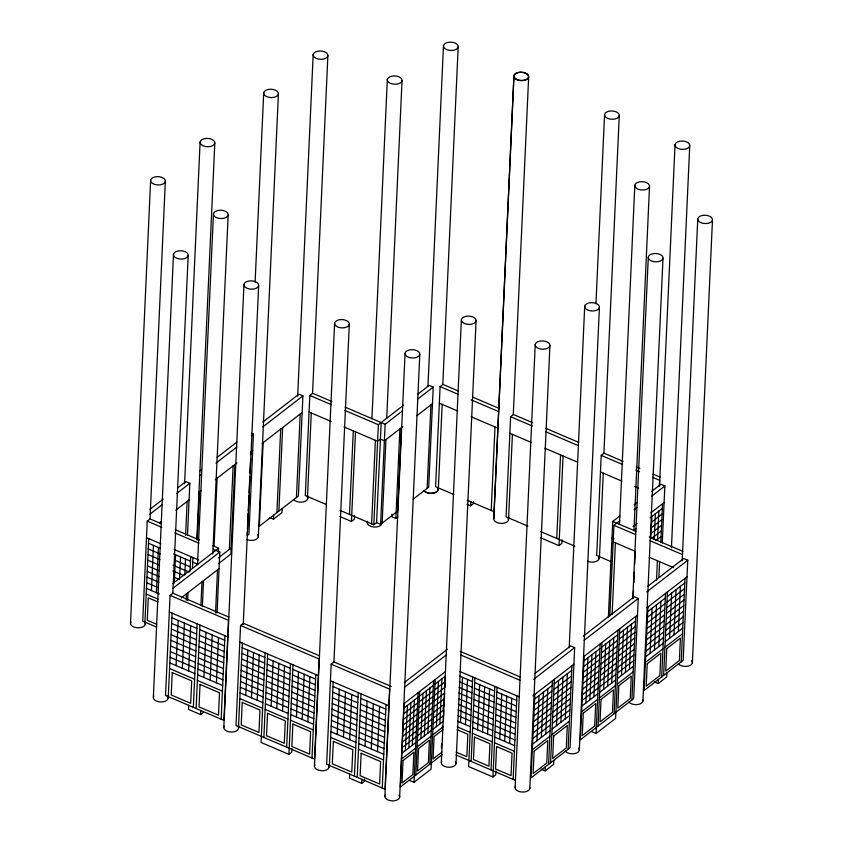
<?xml version="1.0" encoding="UTF-8"?>
<svg xmlns="http://www.w3.org/2000/svg" width="843" height="843" viewBox="0 0 843 843"><rect width="100%" height="100%" fill="white"/><g stroke="black" fill="none" stroke-linecap="round" stroke-linejoin="round"><path stroke-width="1.26" d="M130.528 623.051L150.634 180.202M160.897 523.566L150.075 518.951L147.24 521.132L142.72 621.207L156.64 627.139M144.933 622.145L148.705 538.645M145.228 624.241L145.344 621.618M150.001 519.119L165.344 181.393A7.387 4.162 2.6 0 0 154.88 176.925A7.387 4.162 2.6 0 0 153.742 184.08A7.387 4.162 2.6 0 0 165.344 181.393M151.434 590.553L153.468 545.358M156.408 592.671L158.442 547.486M153.352 697.214L173.479 254.323M170.075 595.369L165.534 695.443L223.922 720.396L228.506 620.332L170.075 595.369L172.899 593.187L228.948 617.129M168.052 698.404L168.168 695.77M172.836 593.272L188.189 255.513A7.387 4.162 2.6 0 0 177.725 251.045A7.387 4.162 2.6 0 0 176.587 258.2A7.387 4.162 2.6 0 0 188.189 255.513M168.305 696.634L172.098 613.146M174.301 583.04L175.576 554.799M179.58 578.382L180.55 556.928M176.092 665.591L178.147 620.406M184.596 483.608L200.107 141.961M185.597 535.358L187.125 501.427M184.817 574.863L185.523 559.046M187.483 535.147L189.823 483.334L185.797 481.616L177.588 487.96M182.351 668.267L184.406 623.082M186.177 600.332L186.472 593.809M187.662 600.437L188.021 592.608M190.044 571.333L190.708 556.57M192.457 567.76L192.921 557.518M188.611 670.933L190.666 625.759M188.684 705.338L188.505 709.406L200.581 714.558L203.416 712.377M196.851 538.666L214.807 143.152A7.387 4.162 2.6 0 0 204.343 138.684A7.387 4.162 2.6 0 0 203.216 145.839A7.387 4.162 2.6 0 0 214.807 143.152M197.167 540.268L199.338 491.996M197.525 564.631L213.458 213.785M193.342 707.33L197.125 623.831M196.113 708.51L199.907 625.021M200.919 605.295L201.983 581.818M202.352 606.707L203.532 580.616M200.581 714.558L200.771 710.501M203.901 677.466L205.955 632.292M212.763 553.999L228.158 214.976A7.387 4.162 2.6 0 0 217.694 210.508A7.387 4.162 2.6 0 0 216.567 217.652A7.387 4.162 2.6 0 0 228.158 214.976M214.059 546.095L217.125 478.244M210.16 680.143L212.215 634.958M215.555 612.872L217.505 569.815M218.432 552.028L218.611 548.203L212.594 545.642M217.051 612.977L219.812 552.049L213.374 549.362M216.419 682.809L218.474 637.635M221.14 719.205L224.933 635.706M229.359 549.383L233.132 465.873M234.902 464.504L230.866 554.104L218.506 563.651M223.827 727.277L243.964 284.428M255.113 282.026L263.701 92.804M240.55 625.474L236.008 725.549L314.544 759.09L319.097 659.026L240.55 625.474L243.374 623.283L319.508 655.801M238.537 726.634L242.331 643.135M247.315 531.722L247.147 535.642L248.917 534.262L253.437 434.166L251.425 433.302M247.442 529.109L248.148 513.45M248.263 510.847L248.97 495.189M249.085 492.575L249.791 476.917M249.971 473.007L250.613 458.655M250.792 454.735L250.908 452.122M238.537 728.468L238.653 725.844M243.248 624.652L258.664 285.619A7.387 4.162 2.6 0 0 248.2 281.151A7.387 4.162 2.6 0 0 247.073 288.295A7.387 4.162 2.6 0 0 258.664 285.619M245.777 695.349L247.821 650.164M258.295 536.812L278.411 93.995A7.387 4.162 2.6 0 0 267.948 89.527A7.387 4.162 2.6 0 0 266.809 96.682A7.387 4.162 2.6 0 0 278.411 93.995M251.467 697.783L253.522 652.598M263.121 442.691L259.349 526.201L298.39 496.021L302.911 395.925L298.875 394.208L262.995 421.953M257.168 700.217L259.222 655.032M265.134 652.872L261.067 742.462L288.928 754.369L291.762 752.177L291.92 748.521M269.444 517.486L273.469 519.214L273.659 515.147M263.87 737.456L267.663 653.957M276.925 512.618L280.687 429.108M278.875 511.111L282.637 427.601M271.109 706.171L273.153 660.986M282.142 508.592L281.952 512.649L273.469 519.214M276.81 708.605L278.854 663.42M282.51 711.039L284.555 665.854M297.663 396.231L313.174 54.563M296.441 497.528L300.203 414.018M286.673 747.193L290.466 663.694M288.928 754.369L292.995 664.779M331.889 401.5L312.648 393.281L309.824 395.472L305.292 495.547L326.23 504.483M296.441 716.993L298.485 671.808M307.495 496.495L311.288 412.975M307.769 498.603L307.885 495.979M312.542 393.481L327.874 55.754A7.387 4.162 2.6 0 0 317.411 51.286A7.387 4.162 2.6 0 0 316.283 58.43A7.387 4.162 2.6 0 0 327.874 55.754M302.142 719.427L304.186 674.242M307.843 721.861L309.887 676.676M312.005 758.015L315.798 674.516M314.45 765.981L334.608 323.132M331.173 664.168L326.631 764.253L385.03 789.196L389.614 689.131L331.173 664.168L334.007 661.987L391.247 686.434M329.149 767.172L329.276 764.548M333.933 662.05L349.308 324.334A7.387 4.162 2.6 0 0 338.844 319.855A7.387 4.162 2.6 0 0 337.716 327.01A7.387 4.162 2.6 0 0 349.308 324.334M329.413 765.444L333.206 681.945M337.2 734.39L339.255 689.216M349.508 514.42L353.291 430.91M339.855 516.517L351.436 521.459L355.504 431.848M343.459 737.067L345.514 691.882M354.429 515.621L354.271 519.277L351.436 521.459M349.719 739.743L351.763 694.558M349.792 774.148L349.603 778.205L361.689 783.368L364.513 781.176L364.608 779.153M354.439 776.129L358.233 692.64M371.942 418.486L387.327 79.495M357.221 777.32L361.015 693.821M371.615 523.861L375.398 440.341M361.689 783.368L361.879 779.301M340.14 510.426L373.828 524.81L378.359 424.724L403.628 405.146M365.008 746.276L367.063 701.091M381.194 422.543L376.568 522.628L380.593 524.346L397.664 511.164L401.447 427.643M380.593 524.346L385.135 424.261L402.532 410.826M371.268 748.942L373.323 703.768M386.705 418.36L402.027 80.675A7.387 4.162 2.6 0 0 391.563 76.207A7.387 4.162 2.6 0 0 390.435 83.362A7.387 4.162 2.6 0 0 402.027 80.675M382.142 523.155L385.936 439.635M377.527 751.619L379.571 706.434M391.921 514.304L391.805 516.738L395.841 518.456L397.843 516.907M382.248 788.005L386.041 704.516M395.841 518.456L399.898 428.845M384.924 796.108L405.083 353.238M399.635 797.309L419.793 354.429A7.387 4.162 2.6 0 0 409.329 349.961A7.387 4.162 2.6 0 0 408.202 357.116A7.387 4.162 2.6 0 0 419.793 354.429M404.124 703.536L400.33 787.025L442.333 754.548M405.357 750.607L407.411 705.433M408.844 747.91L410.899 702.725M427.959 386.073L443.481 45.701M412.332 745.212L414.387 700.027M427.148 488.382L430.931 404.861M409.983 780.607L414.018 782.325L418.096 692.735M417.949 394.081L429.213 385.377L433.239 387.095L428.697 487.18L413.186 499.172M415.841 775.033L419.645 691.534M420.868 738.616L422.923 693.431M458.423 391.026L442.923 384.408L440.099 386.6L435.589 486.727L453.861 494.525M424.366 735.907L426.421 690.733M438.012 489.772L438.139 487.149M442.786 384.64L458.181 46.902A7.387 4.162 2.6 0 0 447.717 42.435A7.387 4.162 2.6 0 0 446.59 49.579A7.387 4.162 2.6 0 0 458.181 46.902M438.371 487.907L442.164 404.387M427.854 733.21L429.909 688.036M429.814 764.232L433.608 680.733M435.167 679.532L431.089 769.122L414.018 782.325M436.389 726.613L438.444 681.429M439.877 723.916L441.932 678.731M441.416 747.899L441.595 743.99M442.312 728.331L442.427 725.728M443.144 710.069L443.26 707.456M441.321 762.504L461.363 319.666M443.839 711.049L443.376 721.218L432.902 729.311M444.04 706.529L444.661 692.978L434.187 701.07M456.021 763.695L476.074 320.846A7.387 4.162 2.6 0 0 465.61 316.388A7.387 4.162 2.6 0 0 464.482 323.533A7.387 4.162 2.6 0 0 476.074 320.846M460.489 722.504L462.544 677.319M467.022 504.283L470.636 505.832L470.826 501.764M473.566 501.617L473.471 503.65L470.636 505.832M465.462 724.622L467.517 679.447M472.702 676.971L468.624 766.561L492.944 776.951L495.779 774.77L495.937 771.113M471.121 761.419L474.915 677.92M477.623 729.817L479.678 684.642M491.206 510.468L494.999 426.948M482.596 731.945L484.651 686.76M513.914 75.796L493.787 518.645L513.956 75.807M487.57 734.074L489.625 688.889M491.016 769.912L494.809 686.413M492.944 776.951L497.022 687.361M532.776 422.775L513.44 414.524L510.616 416.705L506.074 516.822L527.813 526.106M508.487 519.836L508.624 517.212M513.271 414.714L528.666 76.998A7.387 4.162 2.6 0 0 518.203 72.53A7.387 4.162 2.6 0 0 517.022 79.663A7.387 4.162 2.6 0 0 528.614 76.987A7.387 4.162 2.6 0 0 518.16 72.519A7.387 4.162 2.6 0 0 517.075 79.685A7.387 4.162 2.6 0 0 528.666 76.998M508.614 517.908L512.407 434.387M499.73 739.269L501.785 694.084M504.704 741.387L506.759 696.202M509.678 743.515L511.733 698.331M513.124 779.364L516.917 695.865M515.126 787.309L535.231 344.46M529.826 788.5L549.931 345.651A7.387 4.162 2.6 0 0 539.467 341.183A7.387 4.162 2.6 0 0 538.34 348.328A7.387 4.162 2.6 0 0 549.931 345.651M534.852 694.39L531.037 777.899L570.068 747.73L574.673 647.614L570.648 645.896L534.757 673.631M536.97 740.776L539.035 695.591M541.354 737.383L543.429 692.198M545.748 733.99L547.813 688.805M541.122 769.185L545.147 770.913L545.337 766.845M556.738 538.456L560.542 454.935M548.603 764.327L552.418 680.817M540.426 537.708L559.004 545.632L563.071 456.01M550.553 762.81L554.367 679.31M561.996 539.794L561.828 543.45L559.004 545.632M553.819 760.291L553.63 764.359L545.147 770.913M556.485 725.697L558.551 680.512M560.88 722.303L562.945 677.119M565.274 718.91L567.339 673.726M569.194 647.856L584.705 306.22M568.119 749.237L571.933 665.738M595.948 303.733L604.568 114.511M579.299 750.228L599.405 307.41A7.387 4.162 2.6 0 0 588.941 302.943A7.387 4.162 2.6 0 0 587.813 310.087A7.387 4.162 2.6 0 0 599.405 307.41M584.146 656.297L580.332 739.796L633.673 698.584L638.256 598.477L634.231 596.76L583.261 636.149M585.874 702.988L587.94 657.793M589.879 699.89L591.944 654.705M623.114 461.353L604.031 453.207L601.207 455.389L596.696 555.516L611.396 561.796M599.11 558.54L599.225 555.916M603.894 453.418L619.268 115.702A7.387 4.162 2.6 0 0 608.804 111.234A7.387 4.162 2.6 0 0 607.677 118.378A7.387 4.162 2.6 0 0 619.268 115.702M599.478 556.707L603.272 473.176M593.872 696.803L595.938 651.618M592.028 731.808L596.054 733.526L600.153 643.926M598.109 726.055L601.934 642.556M603.651 689.247L605.717 644.063M608.351 617.613L612.735 521.448L619.89 515.916M609.784 616.254L613.925 525.315L619.826 520.795M607.655 686.149L609.721 640.965M612.113 614.589L615.39 542.818M611.66 683.062L613.725 637.877M619.479 524.272L634.811 185.26M614.115 713.694L617.93 630.185M619.71 628.815L615.611 718.415L596.054 733.526M621.439 675.506L623.504 630.322M625.432 672.408L627.508 627.224M633.947 530.711L649.51 186.451A7.387 4.162 2.6 0 0 639.047 181.983A7.387 4.162 2.6 0 0 637.919 189.138A7.387 4.162 2.6 0 0 649.51 186.451M629.436 669.321L631.502 624.136M632.787 598.699L648.299 257.052M633.135 598.298L633.493 590.469M633.852 582.639L634.336 572.197M634.695 564.367L635.222 552.629M631.892 699.953L635.717 616.444M642.893 701.07L663.009 258.243A7.387 4.162 2.6 0 0 652.545 253.775A7.387 4.162 2.6 0 0 651.407 260.93A7.387 4.162 2.6 0 0 663.009 258.243M650.901 537.918L651.881 516.453M647.93 606.992L644.115 690.501L683.157 660.332L687.762 560.226L683.726 558.498L647.845 586.233M654.179 539.741L655.369 513.756M650.048 653.388L652.113 608.203M659.405 485.442L659.637 480.331L652.482 477.275M659.489 486.295L675.043 144.606M657.572 539.299L658.857 511.058M656.497 580.342L657.392 560.764M654.442 649.995L656.507 604.81M658.889 577.371L659.605 561.712M660.807 542.249L662.556 503.766M662.271 543.018L664.864 486L660.838 484.282L651.628 491.395M658.836 646.602L660.901 601.417M654.2 681.797L658.235 683.515L658.415 679.447M661.681 676.929L665.506 593.419M663.631 675.422L667.456 591.912M671.439 547.939L689.743 145.797A7.387 4.162 2.6 0 0 679.279 141.329A7.387 4.162 2.6 0 0 678.151 148.484A7.387 4.162 2.6 0 0 689.743 145.797M666.897 672.893L666.708 676.961L658.235 683.515M669.563 638.309L671.639 593.114M673.957 634.905L676.023 589.721M678.352 631.512L680.417 586.328M682.177 560.964L697.772 218.811M681.197 661.85L685.022 578.34M692.366 662.861L712.472 220.002A7.387 4.162 2.6 0 0 702.008 215.534A7.387 4.162 2.6 0 0 700.881 222.689A7.387 4.162 2.6 0 0 712.472 220.002M149.906 509.362L163.236 499.056M199.475 471.047L201.561 469.435M217.157 457.37L236.925 442.09M149.833 514.251L162.141 504.736M176.493 493.64L189.823 483.334M199.348 475.979L201.424 474.377M215.987 463.113L236.788 447.032M251.351 435.768L253.437 434.166M262.911 426.843L302.911 395.925M159.338 522.913L161.403 521.311M175.744 510.226L189.074 499.92M198.6 492.565L201.34 490.447M215.239 479.699L236.904 462.955M250.603 452.364L252.689 450.752M262.162 443.429L302.163 412.512M172.794 583.567L218.611 548.203M172.72 588.456L219.812 552.049M417.886 398.96L433.239 387.095M218.358 557.887L231.14 548.013M181.192 597.898L219.064 568.614M402.806 426.6L384.387 440.836L380.351 439.108L377.611 441.289L343.933 426.906M416.969 415.652L432.491 403.66M373.828 524.81L376.652 522.618M404.419 682.493L447.401 649.258M634.221 504.841L637.297 502.47M404.345 687.372L446.316 654.927M634.157 509.72L637.224 507.349M651.555 496.274L664.864 486M403.597 703.937L445.557 671.492M633.072 526.548L637.066 523.461M650.807 512.839L664.115 502.565M403.913 708.131L417.886 697.33M419.435 696.128L433.397 685.327M434.956 684.137L445.431 676.033L444.914 687.33L434.44 695.422M633.736 530.468L636.36 528.445M650.132 517.802L662.356 508.361M403.66 713.779L417.622 702.978M419.182 701.776L433.144 690.975M434.693 689.785L445.167 681.681M651.618 522.102L662.092 514.009M403.407 719.427L417.369 708.626M418.918 707.425L432.891 696.624M651.365 527.75L661.839 519.657M403.144 725.075L417.116 714.274M418.665 713.073L432.628 702.272M651.102 533.398L661.576 525.305M402.891 730.723L416.853 719.922M418.402 718.721L432.375 707.92M433.924 706.719L444.398 698.626M651.723 538.371L661.323 530.953M402.627 736.371L416.6 725.57M418.149 724.369L432.111 713.568M433.671 712.367L444.145 704.274M655.822 540.648L661.06 536.601M402.374 742.009L416.337 731.218M417.896 730.017L431.858 719.216M433.407 718.015L443.882 709.922M402.122 747.657L416.084 736.866M417.633 735.665L431.605 724.864M433.154 723.663L443.629 715.57M401.858 753.305L415.831 742.514M417.38 741.313L431.342 730.512M401.605 758.953L415.567 748.163M417.116 746.961L431.089 736.16M432.638 734.959L443.112 726.866M442.986 729.69L434.061 736.582L433.039 759.006L441.932 752.135M533.661 679.31L574.673 647.614M584.167 640.28L638.256 598.477M646.739 591.923L687.762 560.226M532.902 695.896L573.914 664.2M583.409 656.866L637.498 615.063M647.013 607.708L687.003 576.812M534.641 698.984L552.207 685.412M554.157 683.905L571.723 670.333M583.936 660.891L599.942 648.52M601.723 647.15L617.719 634.779M619.5 633.409L635.506 621.038M647.719 611.596L665.296 598.014M667.245 596.507L684.811 582.935M534.388 704.632L551.954 691.06M553.904 689.553L571.47 675.981M583.683 666.539L599.679 654.168M601.459 652.798L617.466 640.427M619.247 639.057L635.243 626.686M647.466 617.245L665.032 603.672M666.982 602.155L684.548 588.583M534.125 710.28L551.691 696.708M553.64 695.201L571.206 681.629M583.419 672.187L599.426 659.816M601.207 658.446L617.202 646.075M618.983 644.705L634.99 632.345M647.203 622.893L664.779 609.32M666.729 607.803L684.295 594.231M533.861 715.928L551.438 702.356M553.387 700.849L570.953 687.277M583.166 677.835L599.162 665.464M600.943 664.094L616.95 651.723M618.73 650.353L634.726 637.993M646.95 628.541L664.516 614.968M666.465 613.451L684.031 599.879M533.608 721.576L551.174 708.004M553.124 706.497L570.69 692.925M582.903 683.483L598.909 671.112M600.69 669.742L616.686 657.382M618.467 656.002L634.473 643.641M646.686 634.189L664.263 620.617M666.212 619.099L683.778 605.527M533.345 727.224L550.922 713.652M552.871 712.145L570.437 698.573M582.65 689.131L598.646 676.76M600.427 675.391L616.433 663.03M618.214 661.65L634.21 649.289M646.433 639.837L663.999 626.265M665.949 624.747L683.515 611.175M533.092 732.873L550.658 719.3M552.608 717.793L570.174 704.221M582.387 694.78L598.393 682.409M600.174 681.039L616.17 668.678M617.951 667.298L633.957 654.937M646.17 645.485L663.736 631.913M665.696 630.406L683.262 616.823M532.829 738.521L550.405 724.948M552.355 723.442L569.921 709.869M582.134 700.428L598.13 688.067M599.91 686.687L615.917 674.326M617.698 672.946L633.694 660.585M645.917 651.133L663.483 637.561M665.433 636.054L682.999 622.471M532.576 744.169L550.142 730.596M552.091 729.09L569.657 715.517M581.87 706.076L597.877 693.715M599.658 692.335L615.653 679.974M617.434 678.594L633.441 666.233M645.654 656.781L663.22 643.209M665.18 641.702L682.746 628.119M532.312 749.817L549.889 736.245M551.838 734.738L569.404 721.165M581.617 711.724L597.613 699.363M599.394 697.983L615.401 685.622M617.181 684.242L633.177 671.882M645.401 662.429L662.967 648.857M664.916 647.35L682.482 633.767M472.733 397.137L498.972 408.339M546.064 428.455L578.698 442.385M636.233 466.948L639.805 468.476M652.925 474.072L660.08 477.127M440.099 386.6L457.981 394.229M471.1 399.835L498.529 411.542M510.616 416.705L532.365 426M545.653 431.669L578.287 445.599M601.207 455.389L622.671 464.546M635.791 470.152L639.363 471.68M439.34 403.186L457.654 411.005M471.163 416.769L497.781 428.128M509.857 433.302L531.617 442.586M544.905 448.255L577.529 462.185M600.448 471.975L621.913 481.142M634.653 486.58L638.615 488.266M345.114 407.137L385.135 424.261M612.735 521.448L635.991 531.353M649.226 537.002L682.893 551.385M309.824 395.472L331.468 404.703M344.692 410.351L378.359 424.724M613.925 525.315L635.569 534.557M650.006 540.721L682.461 554.599M611.976 538.013L613.989 538.877M309.075 412.027L331.183 421.468M613.177 541.88L635.285 551.322M649.205 557.265L673.652 567.708M467.201 500.226L493.987 511.659M540.7 531.606L574.873 546.201M175.323 529.731L199.369 539.994M460.194 651.344L520.31 677.024M147.24 521.132L161.677 527.296M174.901 532.945L198.948 543.208M460.973 655.074L519.889 680.238M146.492 537.697L160.929 543.861M174.153 549.499L198.769 560.015M459.825 671.471L519.13 696.803M148.494 543.24L160.433 548.34M173.584 553.946L190.497 561.175M192.71 562.112L197.683 564.241M459.561 676.044L472.491 681.565M474.704 682.514L494.599 691.018M496.812 691.955L516.717 700.459M148.242 548.888L160.181 553.988M175.323 560.447L190.244 566.823M459.309 681.692L472.238 687.214M474.451 688.162L494.346 696.655M496.559 697.604L516.453 706.107M147.989 554.536L159.928 559.636M173.078 565.253L189.001 572.039M459.045 687.34L471.985 692.862M474.188 693.81L494.093 702.303M496.295 703.252L516.201 711.755M147.725 560.184L159.664 565.284M172.826 570.901L183.763 575.569M458.792 692.988L471.722 698.51M473.935 699.458L493.829 707.951M496.042 708.9L515.937 717.404M458.529 698.636L471.469 704.158M473.682 705.106L493.576 713.6M495.789 714.548L515.684 723.052M147.472 565.832L159.411 570.932M174.554 577.392L179.538 579.52M147.219 571.48L159.158 576.58M458.276 704.284L471.205 709.806M473.418 710.754L493.324 719.248M495.526 720.196L515.431 728.7M146.967 577.128L158.906 582.228M458.023 709.932L470.952 715.454M473.165 716.402L493.06 724.896M495.273 725.844L515.168 734.348M146.714 582.776L158.653 587.877M457.76 715.581L470.7 721.102M472.912 722.051L492.807 730.544M495.02 731.492L514.915 739.996M146.45 588.425L159.39 593.946M457.507 721.229L470.436 726.75M472.649 727.699L492.544 736.192M494.757 737.14L514.651 745.644M146.197 594.073L158.136 599.173M457.254 726.877L470.183 732.398M472.396 733.347L492.291 741.84M494.504 742.788L514.399 751.292M158.01 601.997L148.284 597.845L147.272 620.269L156.798 624.336M457.117 729.701L467.844 734.274L466.822 756.698L456.105 752.125M169.317 611.955L227.758 636.918M239.802 642.05L318.338 675.601M330.424 680.754L388.855 705.717M171.888 617.74L196.914 628.425M199.696 629.616L224.723 640.301M242.12 647.73L264.923 657.466M267.452 658.552L290.255 668.288M292.784 669.374L315.588 679.11M332.996 686.539L358.022 697.235M360.804 698.415L385.831 709.111M171.635 623.388L196.661 634.073M199.443 635.264L224.47 645.949M241.867 653.378L264.67 663.114M267.199 664.2L290.003 673.936M292.532 675.022L315.335 684.758M332.743 692.187L357.769 702.883M360.551 704.063L385.578 714.759M171.382 629.036L196.408 639.721M199.19 640.912L224.217 651.597M241.614 659.026L264.407 668.762M266.946 669.848L289.739 679.584M292.279 680.67L315.082 690.406M332.479 697.835L357.516 708.531M360.288 709.711L385.314 720.407M456.031 754.97L515.336 780.302M171.118 634.684L196.145 645.369M198.927 646.56L223.953 657.245M241.351 664.674L264.154 674.411M266.683 675.496L289.486 685.233M292.015 686.318L314.818 696.055M332.226 703.484L357.253 714.179M360.035 715.359L385.061 726.055M331.973 709.132L357 719.827M359.782 721.007L384.808 731.703M170.866 640.322L195.892 651.017M198.674 652.208L223.701 662.893M241.098 670.322L263.901 680.059M266.43 681.144L289.233 690.881M291.762 691.966L314.565 701.703M170.613 645.97L195.639 656.665M198.421 657.856L223.448 668.541M240.845 675.97L263.638 685.707M266.177 686.792L288.97 696.529M291.509 697.614L314.313 707.351M331.71 714.78L356.747 725.465M359.518 726.655L384.545 737.351M170.349 651.618L195.376 662.313M198.158 663.504L223.184 674.189M240.582 681.618L263.385 691.355M265.914 692.44L288.717 702.177M291.256 703.262L314.049 712.999M331.457 720.428L356.484 731.113M359.266 732.304L384.292 742.999M170.096 657.266L195.123 667.962M197.905 669.152L222.931 679.837M240.329 687.266L263.132 697.003M265.661 698.088L288.464 707.825M290.993 708.91L313.796 718.647M331.204 726.076L356.231 736.761M359.013 737.952L384.039 748.647M169.843 662.914L194.87 673.61M197.652 674.8L222.678 685.485M240.076 692.914L262.868 702.651M265.408 703.736L288.201 713.473M290.74 714.558L313.543 724.295M330.941 731.724L355.978 742.409M358.749 743.6L383.776 754.295M169.58 668.562L194.607 679.258M197.388 680.449L222.415 691.134M239.812 698.562L262.616 708.299M265.145 709.385L287.948 719.121M290.487 720.207L313.28 729.943M330.688 737.372L355.714 748.057M358.496 749.248L383.523 759.943M455.368 761.556A7.387 4.162 2.6 0 1 448.982 767.267A7.387 4.162 2.6 0 1 441.743 761.461M381.858 522.386A7.387 4.162 2.6 0 1 373.934 527.012A7.387 4.162 2.6 0 1 367.653 521.237M529.741 787.415A7.387 4.162 2.6 0 1 521.828 792.03A7.387 4.162 2.6 0 1 515.537 786.256M144.574 622.102A7.387 4.162 2.6 0 1 138.189 627.824A7.387 4.162 2.6 0 1 130.95 622.008M578.635 748.089A7.387 4.162 2.6 0 1 575.063 753.505A7.387 4.162 2.6 0 1 565.253 751.176M307.105 496.464A7.387 4.162 2.6 0 1 303.533 501.88A7.387 4.162 2.6 0 1 293.722 499.562M599.025 557.455A7.387 4.162 2.6 0 1 595.716 561.586A7.387 4.162 2.6 0 1 587.518 561.227M257.642 534.673A7.387 4.162 2.6 0 1 255.682 539.562A7.387 4.162 2.6 0 1 246.704 539.499M642.809 699.975A7.387 4.162 2.6 0 1 637.751 704.516A7.387 4.162 2.6 0 1 628.846 702.019M691.703 660.712A7.387 4.162 2.6 0 1 688.12 666.139A7.387 4.162 2.6 0 1 678.32 663.81M507.844 517.697A7.387 4.162 2.6 0 1 501.469 523.419A7.387 4.162 2.6 0 1 494.219 517.602M237.874 726.329A7.387 4.162 2.6 0 1 231.498 732.04A7.387 4.162 2.6 0 1 224.249 726.234M398.971 795.16A7.387 4.162 2.6 0 1 392.596 800.882A7.387 4.162 2.6 0 1 385.346 795.065M167.399 696.255A7.387 4.162 2.6 0 1 161.013 701.977A7.387 4.162 2.6 0 1 153.774 696.16M329.076 766.087A7.387 4.162 2.6 0 1 321.151 770.702A7.387 4.162 2.6 0 1 314.871 764.928M172.235 672.577L171.224 695.001L190.687 703.315L191.698 680.891L172.235 672.577M200.044 684.453L199.022 706.877L218.495 715.191L219.507 692.767L200.044 684.453M242.226 702.461L241.203 724.885L258.938 732.462L259.95 710.038L242.226 702.461M267.558 713.283L266.536 735.707L284.27 743.284L285.292 720.86L267.558 713.283M292.89 724.105L291.868 746.529L309.602 754.106L310.624 731.682L292.89 724.105M333.343 741.376L332.321 763.8L351.794 772.114L352.806 749.701L333.343 741.376M361.152 753.263L360.13 775.686L379.603 784.001L380.614 761.577L361.152 753.263M403.028 760.576L402.006 782.999L412.87 774.601L413.892 752.177L403.028 760.576M418.549 748.584L417.527 771.008L428.392 762.609L429.403 740.186L418.549 748.584M474.472 737.109L473.46 759.532L488.929 766.15L489.952 743.726L474.472 737.109M496.58 746.561L495.568 768.985L511.037 775.592L512.059 753.168L496.58 746.561M534.135 751.134L533.113 773.568L546.78 763.01L547.802 740.575L534.135 751.134M553.661 736.055L552.629 758.479L566.296 747.92L567.318 725.496L553.661 736.055M583.261 713.178L582.239 735.602L594.684 725.981L595.706 703.557L583.261 713.178M601.048 699.437L600.016 721.861L612.471 712.24L613.493 689.816L601.048 699.437M618.825 685.696L617.803 708.12L630.248 698.499L631.27 676.075L618.825 685.696M647.224 663.747L646.202 686.17L659.858 675.612L660.88 653.188L647.224 663.747M666.739 648.657L665.717 671.091L679.374 660.533L680.406 638.109L666.739 648.657M432.87 493.218A7.387 4.162 2.6 0 0 437.928 488.687A7.387 4.162 2.6 0 1 432.88 493.218A7.387 4.162 2.6 0 1 423.966 490.721A7.387 4.162 2.6 0 0 432.88 493.218"/></g></svg>
